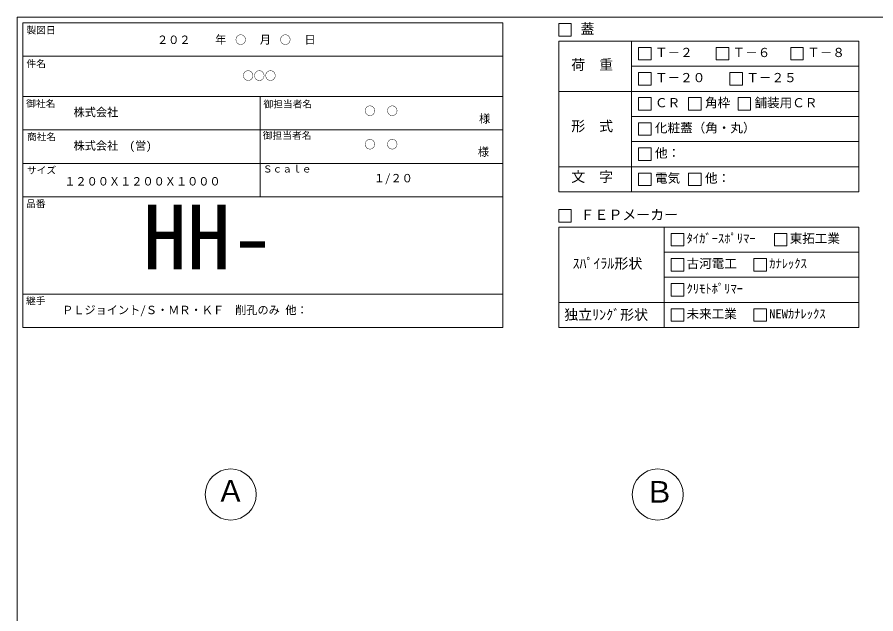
# Model space of a CAD drawing. Units: millimetres, scale not verified. Extents: x -6420 to 6420, y -3033 to 3033.
# Drawn here: x -1740 to 2362, y 183 to 3033 of the extents above; entities that cross this region are included whole.
import ezdxf
from ezdxf.enums import TextEntityAlignment as Align

# ---------------------------------------------------------------- set-up
doc = ezdxf.new("R2010")
doc.units = ezdxf.units.MM
doc.header["$LTSCALE"] = 20
for name, color, linetype, lineweight in [('0-2_waku', 7, 'Continuous', 18), ('0-3_gaikei', 7, 'Continuous', 18), ('0-D_文字１', 7, 'Continuous', 18), ('1-4_文字２', 7, 'Continuous', 5)]:
    doc.layers.add(name, color=color, linetype=linetype, lineweight=lineweight)
doc.styles.add('ＭＳ ゴシック', font='')
doc.styles.get('ＭＳ ゴシック').set_extended_font_data('MS Gothic')

msp = doc.modelspace()

# ---------------------------------------------------------------- linework, layer by layer
at = {"layer": '0-2_waku'}
for p, q in [((-1740, 3032.65), (-1740, -2667.35)), ((-1740, 3032.65), (6420, 3032.65)), ((-1713.33, 3005.98), (-1713.33, 1549.98)), ((-1713.33, 3005.98), (580, 3005.98)), ((-1713.33, 3005.98), (-1713.33, 1549.98)), ((-1713.33, 3005.98), (580, 3005.98)), ((-1713.33, 3005.98), (-1713.33, 1549.98)), ((580, 3005.98), (580, 1549.98)), ((846.67, 2918.28), (2280, 2918.28)), ((846.67, 2918.28), (846.67, 2198.28)), ((1194.22, 2918.28), (1194.22, 2198.28)), ((2280, 2918.28), (2280, 2198.28)), ((-1713.33, 2845.98), (580, 2845.98)), ((-1713.33, 2845.98), (580, 2845.98)), ((-1713.33, 2845.98), (580, 2845.98)), ((-1713.33, 2845.98), (580, 2845.98)), ((1194.22, 2798.28), (2280, 2798.28)), ((846.67, 2678.28), (2280, 2678.28)), ((-1713.33, 2653.98), (580, 2653.98)), ((-1713.33, 2653.98), (580, 2653.98)), ((-580, 2653.98), (-580, 2173.98)), ((1194.22, 2558.28), (2280, 2558.28)), ((-1713.33, 2493.98), (580, 2493.98)), ((1194.22, 2438.28), (2280, 2438.28)), ((-1713.33, 2333.98), (580, 2333.98)), ((846.67, 2318.28), (2280, 2318.28)), ((-1713.33, 2173.98), (580, 2173.98)), ((846.67, 2198.28), (2280, 2198.28)), ((846.67, 2029.98), (2280, 2029.98)), ((846.67, 2029.98), (846.67, 1549.98)), ((1350.42, 2029.98), (1350.42, 1549.98)), ((2280, 2029.98), (2280, 1549.98)), ((1350.42, 1909.98), (2280, 1909.98)), ((1350.42, 1789.98), (2280, 1789.98)), ((-1713.33, 1709.98), (580, 1709.98)), ((846.67, 1669.98), (2280, 1669.98)), ((-1713.33, 1549.98), (580, 1549.98)), ((846.67, 1549.98), (2280, 1549.98)), ((846.67, 1549.98), (2280, 1549.98))]:
    msp.add_line(p, q, dxfattribs=at)
at = {"layer": '0-3_gaikei'}
for centre in [(-720, 752.65), (1320, 752.65)]:
    msp.add_circle(centre, 121.88, dxfattribs=at)
at = {"layer": '0-D_文字１'}
for p, q in [((846.67, 3002.03), (846.67, 2942.03)), ((846.67, 2942.03), (906.67, 2942.03)), ((1227.96, 2888.28), (1287.96, 2888.28)), ((1227.96, 2888.28), (1227.96, 2828.28)), ((1227.96, 2888.28), (1227.96, 2828.28)), ((1227.96, 2888.28), (1287.96, 2888.28)), ((1227.96, 2888.28), (1227.96, 2828.28)), ((1227.96, 2888.28), (1287.96, 2888.28)), ((1287.96, 2888.28), (1287.96, 2828.28)), ((1287.96, 2888.28), (1287.96, 2828.28)), ((1287.96, 2888.28), (1287.96, 2828.28)), ((1598.74, 2888.28), (1658.74, 2888.28)), ((1598.74, 2888.28), (1598.74, 2828.28)), ((1658.74, 2888.28), (1658.74, 2828.28)), ((1955.01, 2888.28), (2015.01, 2888.28)), ((1955.01, 2888.28), (1955.01, 2828.28)), ((2015.01, 2888.28), (2015.01, 2828.28)), ((1227.96, 2828.28), (1287.96, 2828.28)), ((1227.96, 2828.28), (1287.96, 2828.28)), ((1227.96, 2828.28), (1287.96, 2828.28)), ((1598.74, 2828.28), (1658.74, 2828.28)), ((1955.01, 2828.28), (2015.01, 2828.28)), ((1227.96, 2768.28), (1287.96, 2768.28)), ((1227.96, 2768.28), (1227.96, 2708.28)), ((1287.96, 2768.28), (1287.96, 2708.28)), ((1664.6, 2768.28), (1724.6, 2768.28)), ((1664.6, 2768.28), (1664.6, 2708.28)), ((1724.6, 2768.28), (1724.6, 2708.28)), ((1227.96, 2708.28), (1287.96, 2708.28)), ((1664.6, 2708.28), (1724.6, 2708.28)), ((1227.96, 2648.28), (1287.96, 2648.28)), ((1227.96, 2648.28), (1227.96, 2588.28)), ((1227.96, 2648.28), (1227.96, 2588.28)), ((1287.96, 2648.28), (1287.96, 2588.28)), ((1287.96, 2648.28), (1287.96, 2588.28)), ((1466.62, 2648.28), (1526.62, 2648.28)), ((1466.62, 2648.28), (1466.62, 2588.28)), ((1526.62, 2648.28), (1526.62, 2588.28)), ((1703.29, 2648.28), (1763.29, 2648.28)), ((1703.29, 2648.28), (1703.29, 2588.28)), ((1763.29, 2648.28), (1763.29, 2588.28)), ((1227.96, 2588.28), (1287.96, 2588.28)), ((1227.96, 2588.28), (1287.96, 2588.28)), ((1466.62, 2588.28), (1526.62, 2588.28)), ((1703.29, 2588.28), (1763.29, 2588.28)), ((1227.96, 2528.28), (1227.96, 2468.28)), ((1287.96, 2528.28), (1287.96, 2468.28)), ((1227.96, 2468.28), (1287.96, 2468.28)), ((1227.96, 2408.28), (1287.96, 2408.28)), ((1227.96, 2408.28), (1227.96, 2348.28)), ((1227.96, 2408.28), (1227.96, 2348.28)), ((1287.96, 2408.28), (1287.96, 2348.28)), ((1287.96, 2408.28), (1287.96, 2348.28)), ((1227.96, 2348.28), (1287.96, 2348.28)), ((1227.96, 2348.28), (1287.96, 2348.28)), ((1227.96, 2288.28), (1227.96, 2228.28)), ((1466.62, 2288.28), (1466.62, 2228.28)), ((1227.96, 2228.28), (1287.96, 2228.28)), ((1466.62, 2228.28), (1526.62, 2228.28)), ((846.67, 2113.73), (846.67, 2053.73)), ((846.67, 2053.73), (906.67, 2053.73)), ((1384.16, 1999.98), (1384.16, 1939.98)), ((1876.94, 1999.98), (1936.94, 1999.98)), ((1876.94, 1999.98), (1876.94, 1939.98)), ((1876.94, 1999.98), (1936.94, 1999.98)), ((1876.94, 1999.98), (1876.94, 1939.98)), ((1876.94, 1999.98), (1936.94, 1999.98)), ((1876.94, 1999.98), (1876.94, 1939.98)), ((1936.94, 1999.98), (1936.94, 1939.98)), ((1936.94, 1999.98), (1936.94, 1939.98)), ((1936.94, 1999.98), (1936.94, 1939.98)), ((1384.16, 1939.98), (1444.16, 1939.98)), ((1876.94, 1939.98), (1936.94, 1939.98)), ((1876.94, 1939.98), (1936.94, 1939.98)), ((1876.94, 1939.98), (1936.94, 1939.98)), ((1384.16, 1879.98), (1444.16, 1879.98)), ((1384.16, 1879.98), (1384.16, 1819.98)), ((1444.16, 1879.98), (1444.16, 1819.98)), ((1778.7, 1879.98), (1778.7, 1819.98)), ((1384.16, 1819.98), (1444.16, 1819.98)), ((1778.7, 1819.98), (1838.7, 1819.98)), ((1384.16, 1759.98), (1384.16, 1699.98)), ((1384.16, 1699.98), (1444.16, 1699.98)), ((1384.16, 1639.98), (1444.16, 1639.98)), ((1384.16, 1639.98), (1384.16, 1579.98)), ((1444.16, 1639.98), (1444.16, 1579.98)), ((1778.7, 1639.98), (1838.7, 1639.98)), ((1778.7, 1639.98), (1778.7, 1579.98)), ((1838.7, 1639.98), (1838.7, 1579.98)), ((1384.16, 1579.98), (1444.16, 1579.98)), ((1778.7, 1579.98), (1838.7, 1579.98))]:
    msp.add_line(p, q, dxfattribs=at)
for points in [[(846.67, 3002.03), (906.67, 3002.03), (906.67, 2942.03)], [(846.67, 3002.03), (906.67, 3002.03), (906.67, 2942.03)], [(1227.96, 2648.28), (1287.96, 2648.28), (1287.96, 2588.28)], [(1227.96, 2648.28), (1227.96, 2588.28), (1287.96, 2588.28)], [(1227.96, 2528.28), (1287.96, 2528.28), (1287.96, 2468.28)], [(1227.96, 2408.28), (1287.96, 2408.28), (1287.96, 2348.28)], [(1227.96, 2408.28), (1227.96, 2348.28), (1287.96, 2348.28)], [(1227.96, 2288.28), (1287.96, 2288.28), (1287.96, 2228.28)], [(1466.62, 2288.28), (1526.62, 2288.28), (1526.62, 2228.28)], [(846.67, 2113.73), (906.67, 2113.73), (906.67, 2053.73)], [(1384.16, 1999.98), (1444.16, 1999.98), (1444.16, 1939.98)], [(1778.7, 1879.98), (1838.7, 1879.98), (1838.7, 1819.98)], [(1384.16, 1759.98), (1444.16, 1759.98), (1444.16, 1699.98)]]:
    msp.add_lwpolyline(points, dxfattribs=at)

# ---------------------------------------------------------------- texts
at = {"layer": '0-D_文字１', "style": 'ＭＳ ゴシック'}
for s, height, p in [('蓋', 48.88, (950.78, 2938.14)), ('製図日', 33.24, (-1695.64, 2944.05)), ('\u3000\u3000年\u3000\u3000\u3000月\u3000\u3000\u3000日', 39.1, (-900.92, 2893.91)), ('Ｔ－２', 43.99, (1306.81, 2828.93)), ('Ｔ－６', 43.99, (1677.59, 2828.93)), ('Ｔ－８', 43.99, (2033.87, 2828.93)), ('件名', 33.24, (-1695.64, 2784.05)), ('荷\u3000重', 48.88, (906.62, 2766.54)), ('Ｔ－２０', 43.99, (1306.81, 2708.93)), ('Ｔ－２５', 43.99, (1743.46, 2708.93)), ('御社名', 33.24, (-1696.94, 2593.38)), ('御担当者名', 33.24, (-563.72, 2590.43)), ('御担当者名', 33.24, (-563.72, 2590.43)), ('ＣＲ', 43.99, (1306.81, 2588.93)), ('角枠', 43.99, (1545.48, 2588.93)), ('舗装用ＣＲ', 43.99, (1782.15, 2588.93)), ('様', 39.1, (466.6, 2516.43)), ('形\u3000式', 48.88, (906.62, 2473.26)), ('化粧蓋（角・丸）', 43.99, (1306.81, 2468.93)), ('商社名', 33.24, (-1693.46, 2434.66)), ('御担当者名', 33.24, (-566.67, 2440.69)), ('様', 39.1, (460.61, 2357.87)), ('他：', 43.99, (1306.81, 2348.93)), ('サイズ', 33.24, (-1693.46, 2274.66)), ('Ｓｃａｌｅ', 33.24, (-566.67, 2280.69)), ('文\u3000字', 48.88, (906.62, 2231.28)), ('１２００Ｘ１２００Ｘ１０００', 39.1, (-1514.98, 2216.78)), ('１/２０', 39.1, (-36.6, 2232)), ('電気', 43.99, (1306.81, 2228.93)), ('他：', 43.99, (1545.48, 2228.93)), ('品番', 33.24, (-1697.46, 2115.13)), ('HH-', 307.9, (-1139.03, 1736.43)), ('ＦＥＰメーカー', 48.88, (950.78, 2049.84)), ('ﾀｲｶﾞｰｽﾎﾟﾘﾏｰ', 43.99, (1457.45, 1940.63)), ('東拓工業', 43.99, (1950.23, 1940.63)), ('ｽﾊﾟｲﾗﾙ形状', 48.88, (912.82, 1817.1)), ('古河電工', 43.99, (1457.45, 1820.63)), ('ｶﾅﾚｯｸｽ', 43.99, (1851.99, 1820.63)), ('ｸﾘﾓﾄﾎﾟﾘﾏｰ', 43.99, (1457.45, 1700.63)), ('継手', 33.24, (-1697.46, 1651.13)), ('ＰＬジョイント/Ｓ・ＭＲ・ＫＦ\u3000削孔のみ 他：', 39.1, (-1525.35, 1602.25)), ('独立ﾘﾝｸﾞ形状', 48.88, (873.45, 1572.46)), ('未来工業', 43.99, (1457.45, 1580.63)), ('NEWｶﾅﾚｯｸｽ', 43.99, (1851.99, 1580.63)), ('Ａ', 103.1, (-790.48, 687.45)), ('Ｂ', 103.1, (1256.86, 682.8))]:
    msp.add_text(s, height=height, dxfattribs=at).set_placement(p, align=Align.BOTTOM_LEFT)
at = {"layer": '1-4_文字２', "style": 'ＭＳ ゴシック'}
for s, p in [('\u3000\u3000２０２\u3000\u3000\u3000\u3000○\u3000\u3000\u3000○', (-1178.89, 2892.87)), ('○○○', (-663.31, 2721.1)), ('株式会社', (-1470.67, 2547.43)), ('○\u3000○', (-81.62, 2553.27)), ('株式会社\u3000(営)', (-1470.67, 2387.43)), ('○\u3000○', (-81.62, 2393.27))]:
    msp.add_text(s, height=39.1, dxfattribs=at).set_placement(p, align=Align.BOTTOM_LEFT)

doc.saveas('drawing.dxf')
